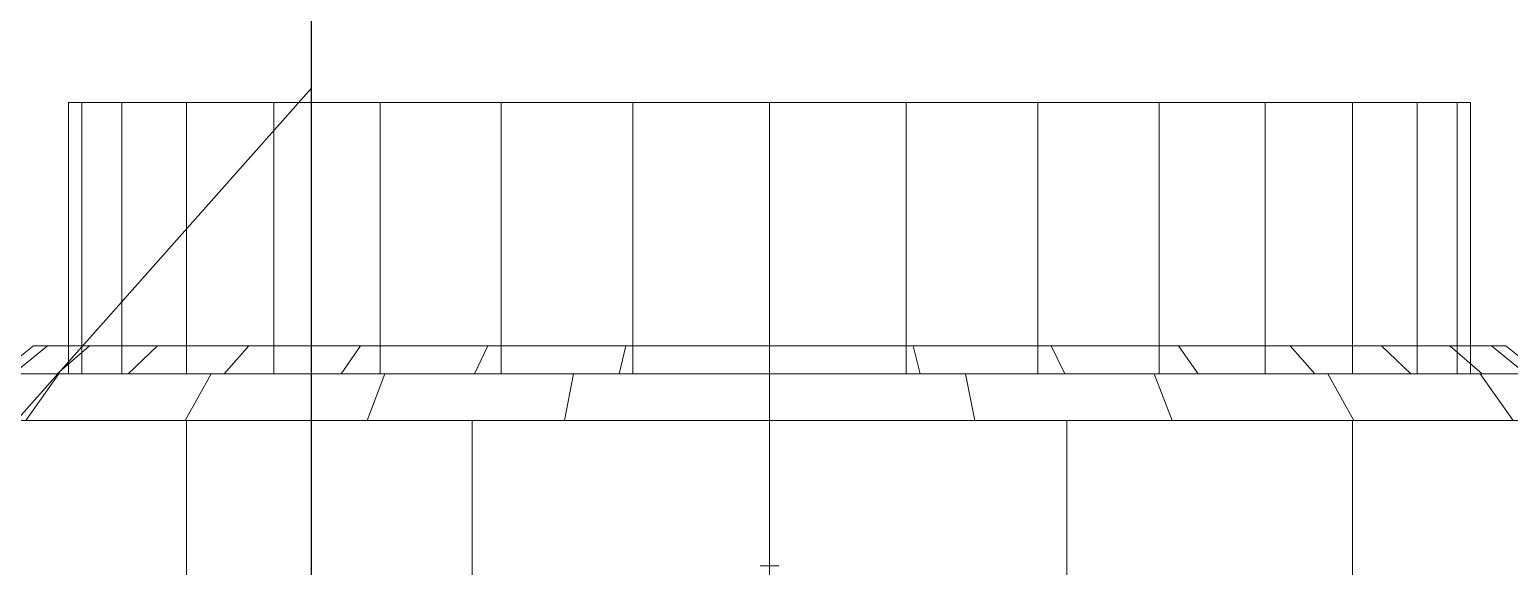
# Model space of a CAD drawing. Header units: millimetres. Extents: x -92759 to 184353, y -15225 to 86714.
# Drawn here: x 54170.9 to 54329.2, y 78640.1 to 78697.5 of the extents above; entities that cross this region are included whole.
import ezdxf

# ---------------------------------------------------------------- set-up
doc = ezdxf.new("R2010")
doc.units = ezdxf.units.MM
for name, color, linetype in [('0-1', 9, 'Continuous'), ('A-_DETA----_E-2', 9, 'Continuous'), ('M-_SANIFIXR_E', 9, 'Continuous')]:
    doc.layers.add(name, color=color, linetype=linetype)
doc.layers.add('M-ACMV_FAF', color=86, linetype='Continuous', lineweight=9)
doc.layers.add('M-ACMV_FCU-1', color=86, linetype='Continuous', lineweight=9)

# ---------------------------------------------------------------- blocks, each defined once
blk = doc.blocks.new('1599_FURN_RHH_BLK8 _NEW__2ND STY_dwg-10261561-BLK8_RHH_2ND STOREY PLAN')
at = {"layer": 'A-_DETA----_E-2'}
for p, q in [((-36099.78, -1100.1), (-36099.78, -200.1)), ((-36099.78, -650.1), (-36499.78, -1100.1))]:
    blk.add_line(p, q, dxfattribs=at)
blk = doc.blocks.new('A$C3019c3af')
at = {"layer": 'A-_DETA----_E-2'}
for p, q in [((-28500, 45500), (-28500, 46400)), ((-28500, 45950), (-28900, 45500))]:
    blk.add_line(p, q, dxfattribs=at)
at = {"layer": 'M-_SANIFIXR_E'}
blk.add_blockref('1599_FURN_RHH_BLK8 _NEW__2ND STY_dwg-10261561-BLK8_RHH_2ND STOREY PLAN', (7599.78, 46600.1), dxfattribs=at)
blk = doc.blocks.new('A$C7ee587d2')
at = {"layer": 'M-ACMV_FAF', "lineweight": 5, "invisible_edges": 14}
for points in [[(-191.480785, -72.449999, 43.80491), (-191.5, -72.449999, 44), (-190.5, -72.449999, 44)], [(-191.5, -72.449999, 44), (-191.480785, -72.449999, 44.19509), (-190.5, -72.449999, 44)], [(-191.42388, -72.449999, 43.617317), (-191.480785, -72.449999, 43.80491), (-190.5, -72.449999, 44)], [(-191.480785, -72.449999, 44.19509), (-191.42388, -72.449999, 44.382683), (-190.5, -72.449999, 44)], [(-191.33147, -72.449999, 43.44443), (-191.42388, -72.449999, 43.617317), (-190.5, -72.449999, 44)], [(-191.42388, -72.449999, 44.382683), (-191.33147, -72.449999, 44.55557), (-190.5, -72.449999, 44)], [(-191.207107, -72.449999, 43.292893), (-191.33147, -72.449999, 43.44443), (-190.5, -72.449999, 44)], [(-191.33147, -72.449999, 44.55557), (-191.207107, -72.449999, 44.707107), (-190.5, -72.449999, 44)], [(-191.05557, -72.449999, 43.16853), (-191.207107, -72.449999, 43.292893), (-190.5, -72.449999, 44)], [(-191.207107, -72.449999, 44.707107), (-191.05557, -72.449999, 44.83147), (-190.5, -72.449999, 44)], [(-190.882683, -72.449999, 43.07612), (-191.05557, -72.449999, 43.16853), (-190.5, -72.449999, 44)], [(-191.05557, -72.449999, 44.83147), (-190.882683, -72.449999, 44.92388), (-190.5, -72.449999, 44)], [(-190.69509, -72.449999, 43.019215), (-190.882683, -72.449999, 43.07612), (-190.5, -72.449999, 44)], [(-190.882683, -72.449999, 44.92388), (-190.69509, -72.449999, 44.980785), (-190.5, -72.449999, 44)], [(-190.5, -72.449999, 43), (-190.69509, -72.449999, 43.019215), (-190.5, -72.449999, 44)], [(-190.69509, -72.449999, 44.980785), (-190.5, -72.449999, 45), (-190.5, -72.449999, 44)], [(-190.5, -72.449999, 45), (-190.30491, -72.449999, 44.980785), (-190.5, -72.449999, 44)], [(-190.30491, -72.449999, 44.980785), (-190.117317, -72.449999, 44.92388), (-190.5, -72.449999, 44)], [(-190.117317, -72.449999, 44.92388), (-189.94443, -72.449999, 44.83147), (-190.5, -72.449999, 44)], [(-189.94443, -72.449999, 44.83147), (-189.792893, -72.449999, 44.707107), (-190.5, -72.449999, 44)], [(-189.792893, -72.449999, 44.707107), (-189.66853, -72.449999, 44.55557), (-190.5, -72.449999, 44)], [(-189.66853, -72.449999, 44.55557), (-189.57612, -72.449999, 44.382683), (-190.5, -72.449999, 44)], [(-189.57612, -72.449999, 44.382683), (-189.519215, -72.449999, 44.19509), (-190.5, -72.449999, 44)], [(-189.519215, -72.449999, 44.19509), (-189.5, -72.449999, 44), (-190.5, -72.449999, 44)], [(-189.5, -72.449999, 44), (-189.519215, -72.449999, 43.80491), (-190.5, -72.449999, 44)], [(-189.519215, -72.449999, 43.80491), (-189.57612, -72.449999, 43.617317), (-190.5, -72.449999, 44)], [(-189.57612, -72.449999, 43.617317), (-189.66853, -72.449999, 43.44443), (-190.5, -72.449999, 44)], [(-189.66853, -72.449999, 43.44443), (-189.792893, -72.449999, 43.292893), (-190.5, -72.449999, 44)], [(-189.792893, -72.449999, 43.292893), (-189.94443, -72.449999, 43.16853), (-190.5, -72.449999, 44)], [(-189.94443, -72.449999, 43.16853), (-190.117317, -72.449999, 43.07612), (-190.5, -72.449999, 44)], [(-190.117317, -72.449999, 43.07612), (-190.30491, -72.449999, 43.019215), (-190.5, -72.449999, 44)], [(-190.30491, -72.449999, 43.019215), (-190.5, -72.449999, 43), (-190.5, -72.449999, 44)], [(-253.001651, -88, -49.540331), (-270.049513, -88, -35.549513), (-305.758405, -88, -71.258405), (-281.057948, -88, -91.529547)], [(-270.049513, -88, 123.549513), (-253.001651, -88, 137.540331), (-281.057948, -88, 179.529547), (-305.758405, -88, 159.258405)], [(-233.551886, -88, -59.936447), (-253.001651, -88, -49.540331), (-281.057948, -88, -91.529547), (-252.877399, -88, -106.592364)], [(-253.001651, -88, 137.540331), (-233.551886, -88, 147.936447), (-252.877399, -88, 194.592364), (-281.057948, -88, 179.529547)], [(-212.447661, -88, -66.338344), (-233.551886, -88, -59.936447), (-252.877399, -88, -106.592364), (-222.299722, -88, -115.868001)], [(-233.551886, -88, 147.936447), (-212.447661, -88, 154.338344), (-222.299722, -88, 203.868001), (-252.877399, -88, 194.592364)], [(-190.5, -88, -68.5), (-212.447661, -88, -66.338344), (-222.299722, -88, -115.868001), (-190.5, -88, -119)], [(-212.447661, -88, 154.338344), (-190.5, -88, 156.5), (-190.5, -88, 207), (-222.299722, -88, 203.868001)], [(-190.5, -88, 156.5), (-168.552339, -88, 154.338344), (-158.700278, -88, 203.868001), (-190.5, -88, 207)], [(-168.552339, -88, -66.338344), (-190.5, -88, -68.5), (-190.5, -88, -119), (-158.700278, -88, -115.868001)], [(-168.552339, -88, 154.338344), (-147.448114, -88, 147.936447), (-128.122601, -88, 194.592364), (-158.700278, -88, 203.868001)], [(-147.448114, -88, -59.936447), (-168.552339, -88, -66.338344), (-158.700278, -88, -115.868001), (-128.122601, -88, -106.592364)], [(-147.448114, -88, 147.936447), (-127.998349, -88, 137.540331), (-99.942052, -88, 179.529547), (-128.122601, -88, 194.592364)], [(-127.998349, -88, -49.540331), (-147.448114, -88, -59.936447), (-128.122601, -88, -106.592364), (-99.942052, -88, -91.529547)], [(-127.998349, -88, 137.540331), (-110.950487, -88, 123.549513), (-75.241595, -88, 159.258405), (-99.942052, -88, 179.529547)], [(-110.950487, -88, -35.549513), (-127.998349, -88, -49.540331), (-99.942052, -88, -91.529547), (-75.241595, -88, -71.258405)], [(-264.058896, -93, 29.368226), (-265.5, -93, 44), (-298, -93, 44), (-295.934418, -93, 23.02779)], [(-265.5, -93, 44), (-264.058896, -93, 58.631774), (-295.934418, -93, 64.97221), (-298, -93, 44)], [(-259.790965, -93, 15.298743), (-264.058896, -93, 29.368226), (-295.934418, -93, 23.02779), (-289.81705, -93, 2.861531)], [(-264.058896, -93, 58.631774), (-259.790965, -93, 72.701257), (-289.81705, -93, 85.138469), (-295.934418, -93, 64.97221)], [(-252.860221, -93, 2.332233), (-259.790965, -93, 15.298743), (-289.81705, -93, 2.861531), (-279.882983, -93, -15.7238)], [(-259.790965, -93, 72.701257), (-252.860221, -93, 85.667767), (-279.882983, -93, 103.7238), (-289.81705, -93, 85.138469)], [(-243.533009, -93, -9.033009), (-252.860221, -93, 2.332233), (-279.882983, -93, -15.7238), (-266.513979, -93, -32.013979)], [(-252.860221, -93, 85.667767), (-243.533009, -93, 97.033009), (-266.513979, -93, 120.013979), (-279.882983, -93, 103.7238)], [(-232.167767, -93, -18.360221), (-243.533009, -93, -9.033009), (-266.513979, -93, -32.013979), (-250.2238, -93, -45.382983)], [(-243.533009, -93, 97.033009), (-232.167767, -93, 106.360221), (-250.2238, -93, 133.382983), (-266.513979, -93, 120.013979)], [(-219.201257, -93, -25.290965), (-232.167767, -93, -18.360221), (-250.2238, -93, -45.382983), (-231.638469, -93, -55.31705)], [(-232.167767, -93, 106.360221), (-219.201257, -93, 113.290965), (-231.638469, -93, 143.31705), (-250.2238, -93, 133.382983)], [(-205.131774, -93, -29.558896), (-219.201257, -93, -25.290965), (-231.638469, -93, -55.31705), (-211.47221, -93, -61.434418)], [(-219.201257, -93, 113.290965), (-205.131774, -93, 117.558896), (-211.47221, -93, 149.434418), (-231.638469, -93, 143.31705)], [(-190.5, -93, -31), (-205.131774, -93, -29.558896), (-211.47221, -93, -61.434418), (-190.5, -93, -63.5)], [(-205.131774, -93, 117.558896), (-190.5, -93, 119), (-190.5, -93, 151.5), (-211.47221, -93, 149.434418)], [(-190.5, -93, 119), (-175.868226, -93, 117.558896), (-169.52779, -93, 149.434418), (-190.5, -93, 151.5)], [(-175.868226, -93, -29.558896), (-190.5, -93, -31), (-190.5, -93, -63.5), (-169.52779, -93, -61.434418)], [(-175.868226, -93, 117.558896), (-161.798743, -93, 113.290965), (-149.361531, -93, 143.31705), (-169.52779, -93, 149.434418)], [(-161.798743, -93, -25.290965), (-175.868226, -93, -29.558896), (-169.52779, -93, -61.434418), (-149.361531, -93, -55.31705)], [(-161.798743, -93, 113.290965), (-148.832233, -93, 106.360221), (-130.7762, -93, 133.382983), (-149.361531, -93, 143.31705)], [(-148.832233, -93, -18.360221), (-161.798743, -93, -25.290965), (-149.361531, -93, -55.31705), (-130.7762, -93, -45.382983)], [(-148.832233, -93, 106.360221), (-137.466991, -93, 97.033009), (-114.486021, -93, 120.013979), (-130.7762, -93, 133.382983)], [(-137.466991, -93, -9.033009), (-148.832233, -93, -18.360221), (-130.7762, -93, -45.382983), (-114.486021, -93, -32.013979)], [(-137.466991, -93, 97.033009), (-128.139779, -93, 85.667767), (-101.117017, -93, 103.7238), (-114.486021, -93, 120.013979)], [(-128.139779, -93, 2.332233), (-137.466991, -93, -9.033009), (-114.486021, -93, -32.013979), (-101.117017, -93, -15.7238)], [(-128.139779, -93, 85.667767), (-121.209035, -93, 72.701257), (-91.18295, -93, 85.138469), (-101.117017, -93, 103.7238)], [(-121.209035, -93, 15.298743), (-128.139779, -93, 2.332233), (-101.117017, -93, -15.7238), (-91.18295, -93, 2.861531)], [(-121.209035, -93, 72.701257), (-116.941104, -93, 58.631774), (-85.065582, -93, 64.97221), (-91.18295, -93, 85.138469)], [(-116.941104, -93, 29.368226), (-121.209035, -93, 15.298743), (-91.18295, -93, 2.861531), (-85.065582, -93, 23.02779)], [(-116.941104, -93, 58.631774), (-115.5, -93, 44), (-83, -93, 44), (-85.065582, -93, 64.97221)], [(-115.5, -93, 44), (-116.941104, -93, 29.368226), (-85.065582, -93, 23.02779), (-83, -93, 44)], [(-264.058896, -96, 29.368226), (-265.5, -96, 44), (-269.25, -96, 44), (-267.736841, -96, 28.636637)], [(-265.5, -96, 44), (-264.058896, -96, 58.631774), (-267.736841, -96, 59.363363), (-269.25, -96, 44)], [(-259.790965, -96, 15.298743), (-264.058896, -96, 29.368226), (-267.736841, -96, 28.636637), (-263.255513, -96, 13.86368)], [(-264.058896, -96, 58.631774), (-259.790965, -96, 72.701257), (-263.255513, -96, 74.13632), (-267.736841, -96, 59.363363)], [(-252.860221, -96, 2.332233), (-259.790965, -96, 15.298743), (-263.255513, -96, 13.86368), (-255.978232, -96, 0.248844)], [(-259.790965, -96, 72.701257), (-252.860221, -96, 85.667767), (-255.978232, -96, 87.751156), (-263.255513, -96, 74.13632)], [(-243.533009, -96, -9.033009), (-252.860221, -96, 2.332233), (-255.978232, -96, 0.248844), (-246.184659, -96, -11.684659)], [(-252.860221, -96, 85.667767), (-243.533009, -96, 97.033009), (-246.184659, -96, 99.684659), (-255.978232, -96, 87.751156)], [(-232.167767, -96, -18.360221), (-243.533009, -96, -9.033009), (-246.184659, -96, -11.684659), (-234.251156, -96, -21.478232)], [(-243.533009, -96, 97.033009), (-232.167767, -96, 106.360221), (-234.251156, -96, 109.478232), (-246.184659, -96, 99.684659)], [(-219.201257, -96, -25.290965), (-232.167767, -96, -18.360221), (-234.251156, -96, -21.478232), (-220.63632, -96, -28.755513)], [(-232.167767, -96, 106.360221), (-219.201257, -96, 113.290965), (-220.63632, -96, 116.755513), (-234.251156, -96, 109.478232)], [(-205.131774, -96, -29.558896), (-219.201257, -96, -25.290965), (-220.63632, -96, -28.755513), (-205.863363, -96, -33.236841)], [(-219.201257, -96, 113.290965), (-205.131774, -96, 117.558896), (-205.863363, -96, 121.236841), (-220.63632, -96, 116.755513)], [(-190.5, -96, -31), (-205.131774, -96, -29.558896), (-205.863363, -96, -33.236841), (-190.5, -96, -34.75)], [(-205.131774, -96, 117.558896), (-190.5, -96, 119), (-190.5, -96, 122.75), (-205.863363, -96, 121.236841)], [(-190.5, -96, 119), (-175.868226, -96, 117.558896), (-175.136637, -96, 121.236841), (-190.5, -96, 122.75)], [(-175.868226, -96, -29.558896), (-190.5, -96, -31), (-190.5, -96, -34.75), (-175.136637, -96, -33.236841)], [(-175.868226, -96, 117.558896), (-161.798743, -96, 113.290965), (-160.36368, -96, 116.755513), (-175.136637, -96, 121.236841)], [(-161.798743, -96, -25.290965), (-175.868226, -96, -29.558896), (-175.136637, -96, -33.236841), (-160.36368, -96, -28.755513)], [(-161.798743, -96, 113.290965), (-148.832233, -96, 106.360221), (-146.748844, -96, 109.478232), (-160.36368, -96, 116.755513)], [(-148.832233, -96, -18.360221), (-161.798743, -96, -25.290965), (-160.36368, -96, -28.755513), (-146.748844, -96, -21.478232)], [(-148.832233, -96, 106.360221), (-137.466991, -96, 97.033009), (-134.815341, -96, 99.684659), (-146.748844, -96, 109.478232)], [(-137.466991, -96, -9.033009), (-148.832233, -96, -18.360221), (-146.748844, -96, -21.478232), (-134.815341, -96, -11.684659)], [(-137.466991, -96, 97.033009), (-128.139779, -96, 85.667767), (-125.021768, -96, 87.751156), (-134.815341, -96, 99.684659)], [(-128.139779, -96, 2.332233), (-137.466991, -96, -9.033009), (-134.815341, -96, -11.684659), (-125.021768, -96, 0.248844)], [(-128.139779, -96, 85.667767), (-121.209035, -96, 72.701257), (-117.744487, -96, 74.13632), (-125.021768, -96, 87.751156)], [(-121.209035, -96, 15.298743), (-128.139779, -96, 2.332233), (-125.021768, -96, 0.248844), (-117.744487, -96, 13.86368)], [(-121.209035, -96, 72.701257), (-116.941104, -96, 58.631774), (-113.263159, -96, 59.363363), (-117.744487, -96, 74.13632)], [(-116.941104, -96, 29.368226), (-121.209035, -96, 15.298743), (-117.744487, -96, 13.86368), (-113.263159, -96, 28.636637)], [(-116.941104, -96, 58.631774), (-115.5, -96, 44), (-111.75, -96, 44), (-113.263159, -96, 59.363363)], [(-115.5, -96, 44), (-116.941104, -96, 29.368226), (-113.263159, -96, 28.636637), (-111.75, -96, 44)], [(-254.251043, -122, 31.319129), (-255.5, -122, 44), (-265.5, -122, 44), (-264.058896, -122, 29.368226)], [(-255.5, -122, 44), (-254.251043, -122, 56.680871), (-264.058896, -122, 58.631774), (-265.5, -122, 44)], [(-250.55217, -122, 19.125577), (-254.251043, -122, 31.319129), (-264.058896, -122, 29.368226), (-259.790965, -122, 15.298743)], [(-254.251043, -122, 56.680871), (-250.55217, -122, 68.874423), (-259.790965, -122, 72.701257), (-264.058896, -122, 58.631774)], [(-244.545525, -122, 7.887935), (-250.55217, -122, 19.125577), (-259.790965, -122, 15.298743), (-252.860221, -122, 2.332233)], [(-250.55217, -122, 68.874423), (-244.545525, -122, 80.112065), (-252.860221, -122, 85.667767), (-259.790965, -122, 72.701257)], [(-236.461941, -122, -1.961941), (-244.545525, -122, 7.887935), (-252.860221, -122, 2.332233), (-243.533009, -122, -9.033009)], [(-244.545525, -122, 80.112065), (-236.461941, -122, 89.961941), (-243.533009, -122, 97.033009), (-252.860221, -122, 85.667767)], [(-226.612065, -122, -10.045525), (-236.461941, -122, -1.961941), (-243.533009, -122, -9.033009), (-232.167767, -122, -18.360221)], [(-236.461941, -122, 89.961941), (-226.612065, -122, 98.045525), (-232.167767, -122, 106.360221), (-243.533009, -122, 97.033009)], [(-215.374423, -122, -16.05217), (-226.612065, -122, -10.045525), (-232.167767, -122, -18.360221), (-219.201257, -122, -25.290965)], [(-226.612065, -122, 98.045525), (-215.374423, -122, 104.05217), (-219.201257, -122, 113.290965), (-232.167767, -122, 106.360221)], [(-203.180871, -122, -19.751043), (-215.374423, -122, -16.05217), (-219.201257, -122, -25.290965), (-205.131774, -122, -29.558896)], [(-215.374423, -122, 104.05217), (-203.180871, -122, 107.751043), (-205.131774, -122, 117.558896), (-219.201257, -122, 113.290965)], [(-190.5, -122, -21), (-203.180871, -122, -19.751043), (-205.131774, -122, -29.558896), (-190.5, -122, -31)], [(-203.180871, -122, 107.751043), (-190.5, -122, 109), (-190.5, -122, 119), (-205.131774, -122, 117.558896)], [(-190.5, -122, 109), (-177.819129, -122, 107.751043), (-175.868226, -122, 117.558896), (-190.5, -122, 119)], [(-177.819129, -122, -19.751043), (-190.5, -122, -21), (-190.5, -122, -31), (-175.868226, -122, -29.558896)], [(-177.819129, -122, 107.751043), (-165.625577, -122, 104.05217), (-161.798743, -122, 113.290965), (-175.868226, -122, 117.558896)], [(-165.625577, -122, -16.05217), (-177.819129, -122, -19.751043), (-175.868226, -122, -29.558896), (-161.798743, -122, -25.290965)], [(-165.625577, -122, 104.05217), (-154.387935, -122, 98.045525), (-148.832233, -122, 106.360221), (-161.798743, -122, 113.290965)], [(-154.387935, -122, -10.045525), (-165.625577, -122, -16.05217), (-161.798743, -122, -25.290965), (-148.832233, -122, -18.360221)], [(-154.387935, -122, 98.045525), (-144.538059, -122, 89.961941), (-137.466991, -122, 97.033009), (-148.832233, -122, 106.360221)], [(-144.538059, -122, -1.961941), (-154.387935, -122, -10.045525), (-148.832233, -122, -18.360221), (-137.466991, -122, -9.033009)], [(-144.538059, -122, 89.961941), (-136.454475, -122, 80.112065), (-128.139779, -122, 85.667767), (-137.466991, -122, 97.033009)], [(-136.454475, -122, 7.887935), (-144.538059, -122, -1.961941), (-137.466991, -122, -9.033009), (-128.139779, -122, 2.332233)], [(-136.454475, -122, 80.112065), (-130.44783, -122, 68.874423), (-121.209035, -122, 72.701257), (-128.139779, -122, 85.667767)], [(-130.44783, -122, 19.125577), (-136.454475, -122, 7.887935), (-128.139779, -122, 2.332233), (-121.209035, -122, 15.298743)], [(-130.44783, -122, 68.874423), (-126.748957, -122, 56.680871), (-116.941104, -122, 58.631774), (-121.209035, -122, 72.701257)], [(-126.748957, -122, 31.319129), (-130.44783, -122, 19.125577), (-121.209035, -122, 15.298743), (-116.941104, -122, 29.368226)], [(-126.748957, -122, 56.680871), (-125.5, -122, 44), (-115.5, -122, 44), (-116.941104, -122, 58.631774)], [(-125.5, -122, 44), (-126.748957, -122, 31.319129), (-116.941104, -122, 29.368226), (-115.5, -122, 44)]]:
    blk.add_3dface(points, dxfattribs=at)
at = {"layer": 'M-ACMV_FAF', "lineweight": 5}
mesh = blk.add_polymesh((2, 32), dxfattribs=dict(at, n_close=True))
for k, corner in enumerate([(-190.5, -88, 207), (-158.700278, -88, 203.868001), (-128.122601, -88, 194.592364), (-99.942052, -88, 179.529547), (-75.241595, -88, 159.258405), (-54.970453, -88, 134.557948), (-39.907636, -88, 106.377399), (-30.631999, -88, 75.799722), (-27.5, -88, 44), (-30.631999, -88, 12.200278), (-39.907636, -88, -18.377399), (-54.970453, -88, -46.557948), (-75.241595, -88, -71.258405), (-99.942052, -88, -91.529547), (-128.122601, -88, -106.592364), (-158.700278, -88, -115.868001), (-190.5, -88, -119), (-222.299722, -88, -115.868001), (-252.877399, -88, -106.592364), (-281.057948, -88, -91.529547), (-305.758405, -88, -71.258405), (-326.029547, -88, -46.557948), (-341.092364, -88, -18.377399), (-350.368001, -88, 12.200278), (-353.5, -88, 44), (-350.368001, -88, 75.799722), (-341.092364, -88, 106.377399), (-326.029547, -88, 134.557948), (-305.758405, -88, 159.258405), (-281.057948, -88, 179.529547), (-252.877399, -88, 194.592364), (-222.299722, -88, 203.868001), (-190.5, -7.5, 207), (-158.700278, -7.5, 203.868001), (-128.122601, -7.5, 194.592364), (-99.942052, -7.5, 179.529547), (-75.241595, -7.5, 159.258405), (-54.970453, -7.5, 134.557948), (-39.907636, -7.5, 106.377399), (-30.631999, -7.5, 75.799722), (-27.5, -7.5, 44), (-30.631999, -7.5, 12.200278), (-39.907636, -7.5, -18.377399), (-54.970453, -7.5, -46.557948), (-75.241595, -7.5, -71.258405), (-99.942052, -7.5, -91.529547), (-128.122601, -7.5, -106.592364), (-158.700278, -7.5, -115.868001), (-190.5, -7.5, -119), (-222.299722, -7.5, -115.868001), (-252.877399, -7.5, -106.592364), (-281.057948, -7.5, -91.529547), (-305.758405, -7.5, -71.258405), (-326.029547, -7.5, -46.557948), (-341.092364, -7.5, -18.377399), (-350.368001, -7.5, 12.200278), (-353.5, -7.5, 44), (-350.368001, -7.5, 75.799722), (-341.092364, -7.5, 106.377399), (-326.029547, -7.5, 134.557948), (-305.758405, -7.5, 159.258405), (-281.057948, -7.5, 179.529547), (-252.877399, -7.5, 194.592364), (-222.299722, -7.5, 203.868001)]):
    mesh.set_mesh_vertex(divmod(k, 32), corner)
mesh = blk.add_polymesh((2, 32), dxfattribs=dict(at, n_close=True))
for k, corner in enumerate([(-190.5, -93, 151.5), (-169.52779, -93, 149.434418), (-149.361531, -93, 143.31705), (-130.7762, -93, 133.382983), (-114.486021, -93, 120.013979), (-101.117017, -93, 103.7238), (-91.18295, -93, 85.138469), (-85.065582, -93, 64.97221), (-83, -93, 44), (-85.065582, -93, 23.02779), (-91.18295, -93, 2.861531), (-101.117017, -93, -15.7238), (-114.486021, -93, -32.013979), (-130.7762, -93, -45.382983), (-149.361531, -93, -55.31705), (-169.52779, -93, -61.434418), (-190.5, -93, -63.5), (-211.47221, -93, -61.434418), (-231.638469, -93, -55.31705), (-250.2238, -93, -45.382983), (-266.513979, -93, -32.013979), (-279.882983, -93, -15.7238), (-289.81705, -93, 2.861531), (-295.934418, -93, 23.02779), (-298, -93, 44), (-295.934418, -93, 64.97221), (-289.81705, -93, 85.138469), (-279.882983, -93, 103.7238), (-266.513979, -93, 120.013979), (-250.2238, -93, 133.382983), (-231.638469, -93, 143.31705), (-211.47221, -93, 149.434418), (-190.5, -88, 156.5), (-168.552339, -88, 154.338344), (-147.448114, -88, 147.936447), (-127.998349, -88, 137.540331), (-110.950487, -88, 123.549513), (-96.959669, -88, 106.501651), (-86.563553, -88, 87.051886), (-80.161656, -88, 65.947661), (-78, -88, 44), (-80.161656, -88, 22.052339), (-86.563553, -88, 0.948114), (-96.959669, -88, -18.501651), (-110.950487, -88, -35.549513), (-127.998349, -88, -49.540331), (-147.448114, -88, -59.936447), (-168.552339, -88, -66.338344), (-190.5, -88, -68.5), (-212.447661, -88, -66.338344), (-233.551886, -88, -59.936447), (-253.001651, -88, -49.540331), (-270.049513, -88, -35.549513), (-284.040331, -88, -18.501651), (-294.436447, -88, 0.948114), (-300.838344, -88, 22.052339), (-303, -88, 44), (-300.838344, -88, 65.947661), (-294.436447, -88, 87.051886), (-284.040331, -88, 106.501651), (-270.049513, -88, 123.549513), (-253.001651, -88, 137.540331), (-233.551886, -88, 147.936447), (-212.447661, -88, 154.338344)]):
    mesh.set_mesh_vertex(divmod(k, 32), corner)
mesh = blk.add_polymesh((2, 32), dxfattribs=dict(at, n_close=True))
for k, corner in enumerate([(-190.5, -96, 122.75), (-175.136637, -96, 121.236841), (-160.36368, -96, 116.755513), (-146.748844, -96, 109.478232), (-134.815341, -96, 99.684659), (-125.021768, -96, 87.751156), (-117.744487, -96, 74.13632), (-113.263159, -96, 59.363363), (-111.75, -96, 44), (-113.263159, -96, 28.636637), (-117.744487, -96, 13.86368), (-125.021768, -96, 0.248844), (-134.815341, -96, -11.684659), (-146.748844, -96, -21.478232), (-160.36368, -96, -28.755513), (-175.136637, -96, -33.236841), (-190.5, -96, -34.75), (-205.863363, -96, -33.236841), (-220.63632, -96, -28.755513), (-234.251156, -96, -21.478232), (-246.184659, -96, -11.684659), (-255.978232, -96, 0.248844), (-263.255513, -96, 13.86368), (-267.736841, -96, 28.636637), (-269.25, -96, 44), (-267.736841, -96, 59.363363), (-263.255513, -96, 74.13632), (-255.978232, -96, 87.751156), (-246.184659, -96, 99.684659), (-234.251156, -96, 109.478232), (-220.63632, -96, 116.755513), (-205.863363, -96, 121.236841), (-190.5, -93, 126.5), (-174.405048, -93, 124.914786), (-158.928617, -93, 120.220061), (-144.665456, -93, 112.596243), (-132.163691, -93, 102.336309), (-121.903757, -93, 89.834544), (-114.279939, -93, 75.571383), (-109.585214, -93, 60.094952), (-108, -93, 44), (-109.585214, -93, 27.905048), (-114.279939, -93, 12.428617), (-121.903757, -93, -1.834544), (-132.163691, -93, -14.336309), (-144.665456, -93, -24.596243), (-158.928617, -93, -32.220061), (-174.405048, -93, -36.914786), (-190.5, -93, -38.5), (-206.594952, -93, -36.914786), (-222.071383, -93, -32.220061), (-236.334544, -93, -24.596243), (-248.836309, -93, -14.336309), (-259.096243, -93, -1.834544), (-266.720061, -93, 12.428617), (-271.414786, -93, 27.905048), (-273, -93, 44), (-271.414786, -93, 60.094952), (-266.720061, -93, 75.571383), (-259.096243, -93, 89.834544), (-248.836309, -93, 102.336309), (-236.334544, -93, 112.596243), (-222.071383, -93, 120.220061), (-206.594952, -93, 124.914786)]):
    mesh.set_mesh_vertex(divmod(k, 32), corner)
mesh = blk.add_polymesh((2, 32), dxfattribs=dict(at, n_close=True))
for k, corner in enumerate([(-190.5, -122, 119), (-175.868226, -122, 117.558896), (-161.798743, -122, 113.290965), (-148.832233, -122, 106.360221), (-137.466991, -122, 97.033009), (-128.139779, -122, 85.667767), (-121.209035, -122, 72.701257), (-116.941104, -122, 58.631774), (-115.5, -122, 44), (-116.941104, -122, 29.368226), (-121.209035, -122, 15.298743), (-128.139779, -122, 2.332233), (-137.466991, -122, -9.033009), (-148.832233, -122, -18.360221), (-161.798743, -122, -25.290965), (-175.868226, -122, -29.558896), (-190.5, -122, -31), (-205.131774, -122, -29.558896), (-219.201257, -122, -25.290965), (-232.167767, -122, -18.360221), (-243.533009, -122, -9.033009), (-252.860221, -122, 2.332233), (-259.790965, -122, 15.298743), (-264.058896, -122, 29.368226), (-265.5, -122, 44), (-264.058896, -122, 58.631774), (-259.790965, -122, 72.701257), (-252.860221, -122, 85.667767), (-243.533009, -122, 97.033009), (-232.167767, -122, 106.360221), (-219.201257, -122, 113.290965), (-205.131774, -122, 117.558896), (-190.5, -93, 119), (-175.868226, -93, 117.558896), (-161.798743, -93, 113.290965), (-148.832233, -93, 106.360221), (-137.466991, -93, 97.033009), (-128.139779, -93, 85.667767), (-121.209035, -93, 72.701257), (-116.941104, -93, 58.631774), (-115.5, -93, 44), (-116.941104, -93, 29.368226), (-121.209035, -93, 15.298743), (-128.139779, -93, 2.332233), (-137.466991, -93, -9.033009), (-148.832233, -93, -18.360221), (-161.798743, -93, -25.290965), (-175.868226, -93, -29.558896), (-190.5, -93, -31), (-205.131774, -93, -29.558896), (-219.201257, -93, -25.290965), (-232.167767, -93, -18.360221), (-243.533009, -93, -9.033009), (-252.860221, -93, 2.332233), (-259.790965, -93, 15.298743), (-264.058896, -93, 29.368226), (-265.5, -93, 44), (-264.058896, -93, 58.631774), (-259.790965, -93, 72.701257), (-252.860221, -93, 85.667767), (-243.533009, -93, 97.033009), (-232.167767, -93, 106.360221), (-219.201257, -93, 113.290965), (-205.131774, -93, 117.558896)]):
    mesh.set_mesh_vertex(divmod(k, 32), corner)
blk = doc.blocks.new('ACMV_B8_L2')
at = {"layer": 'M-ACMV_FAF', "lineweight": 5, "rotation": 180}
blk.add_blockref('A$C7ee587d2', (114723.12, -27148.21, 20.38), dxfattribs=at)

msp = doc.modelspace()

# ---------------------------------------------------------------- block references
at = {"layer": '0-1'}
msp.add_blockref('A$C3019c3af', (82701.06, 32741.24), dxfattribs=at)
at = {"layer": 'M-ACMV_FCU-1'}
msp.add_blockref('ACMV_B8_L2', (-60663.56, 105715.91), dxfattribs=at)

doc.saveas('drawing.dxf')
